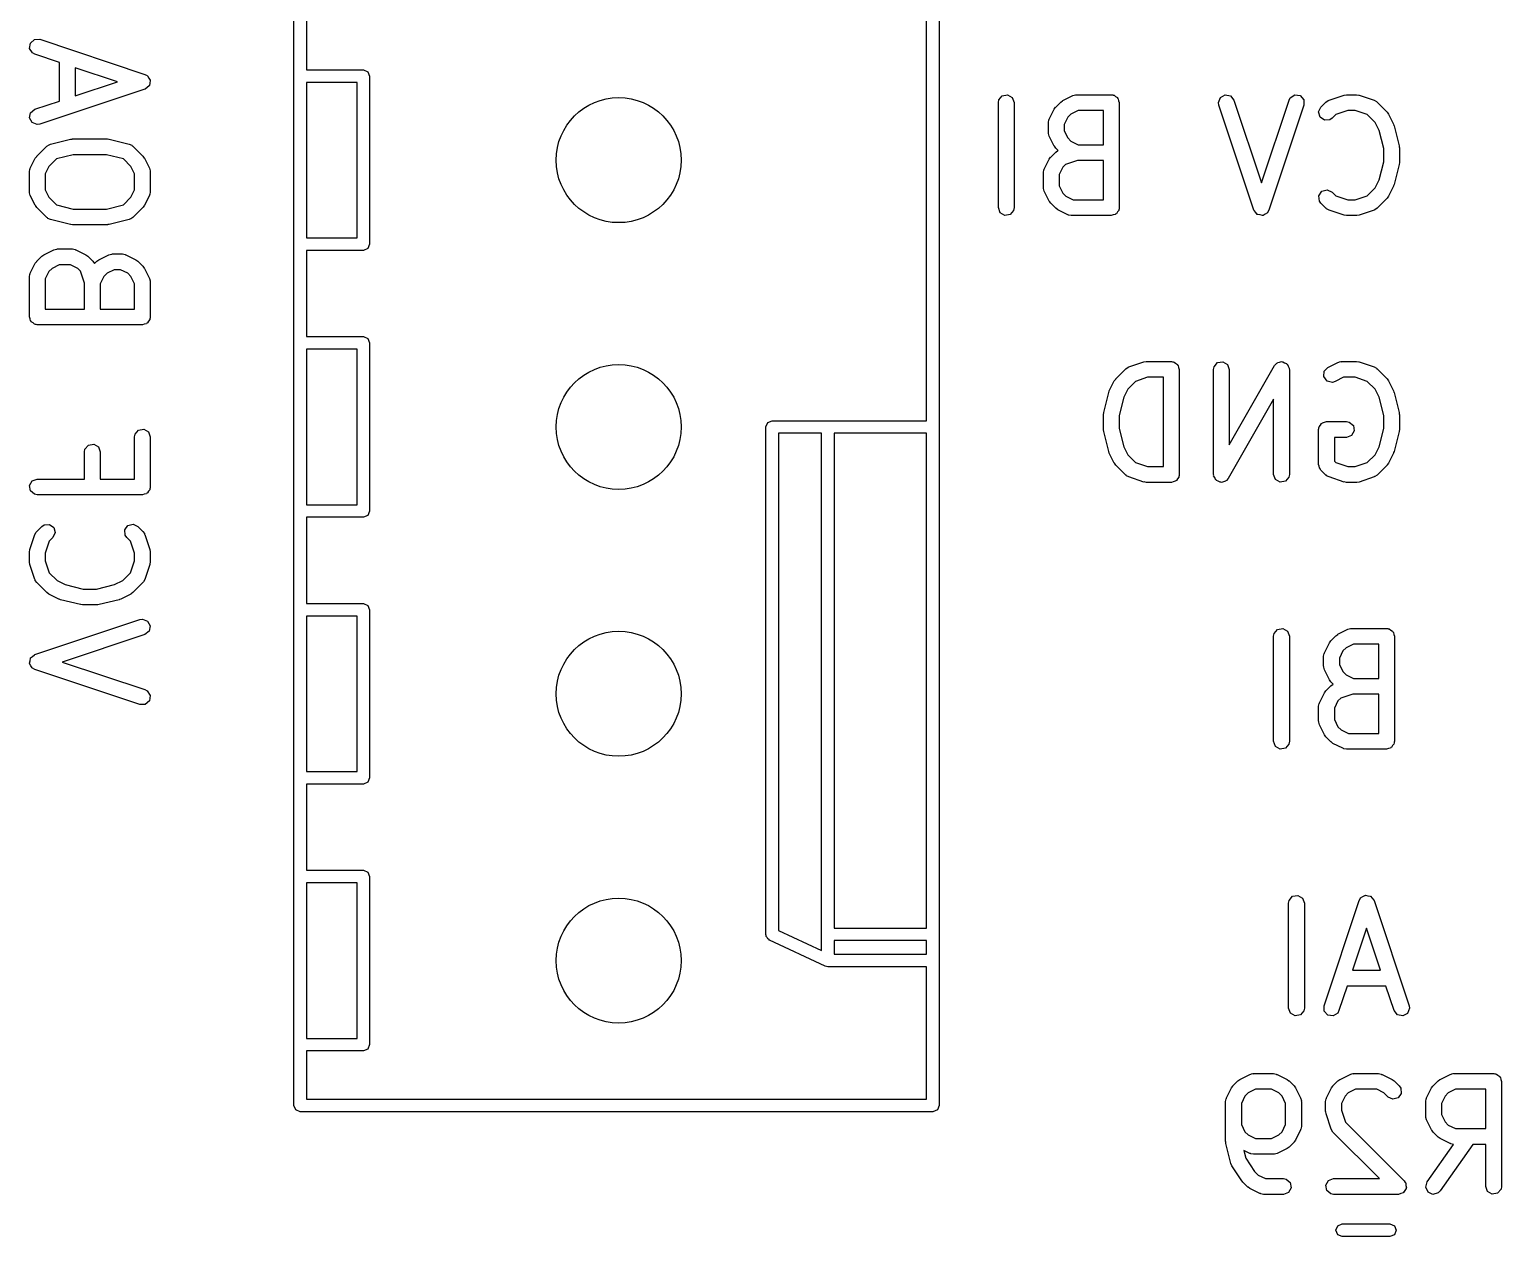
# Model space of a CAD drawing. Extents: x 83 to 134, y -229 to -46.
# Drawn here: x 83.29 to 97.3, y -141.06 to -129.57 of the extents above; entities that cross this region are included whole.
import ezdxf

# ---------------------------------------------------------------- set-up
doc = ezdxf.new("R2010")
doc.units = 0
doc.layers.add('BLACK', color=7, linetype='CONTINUOUS')

msp = doc.modelspace()

# ---------------------------------------------------------------- linework, layer by layer
at = {"layer": 'BLACK', "linetype": 'CONTINUOUS'}
for p, q in [((85.81, -139.81), (85.81, -119.27)), ((91.95, -119.27), (91.95, -139.81)), ((91.83, -133.29), (91.83, -125.79)), ((85.93, -129.13), (85.93, -129.95)), ((83.2941, -129.746), (83.3017, -129.695)), ((83.3017, -129.695), (83.3401, -129.661)), ((83.3401, -129.661), (83.3913, -129.659)), ((83.3913, -129.659), (84.3913, -129.993)), ((83.321, -129.789), (83.2941, -129.746)), ((83.3439, -129.802), (83.321, -129.789)), ((83.5783, -129.88), (83.3439, -129.802)), ((83.5783, -130.248), (83.5783, -129.88)), ((84.1304, -130.064), (83.7283, -129.93)), ((83.7283, -129.93), (83.7283, -130.198)), ((84.3913, -129.993), (84.4142, -130.005)), ((85.93, -129.95), (86.47, -129.95)), ((86.47, -129.95), (86.5124, -129.968)), ((86.5124, -129.968), (86.53, -130.01)), ((84.3913, -130.135), (83.3913, -130.468)), ((83.7283, -130.198), (84.1304, -130.064)), ((84.393, -130.134), (84.3913, -130.135)), ((84.3952, -130.134), (84.393, -130.134)), ((84.4129, -130.118), (84.3952, -130.134)), ((84.4315, -130.103), (84.4129, -130.118)), ((84.4142, -130.005), (84.4154, -130.007)), ((84.4154, -130.007), (84.4174, -130.008)), ((84.4174, -130.008), (84.4287, -130.029)), ((84.4287, -130.029), (84.4411, -130.049)), ((84.432, -130.101), (84.4315, -130.103)), ((84.4336, -130.1), (84.432, -130.101)), ((84.4371, -130.076), (84.4336, -130.1)), ((84.4418, -130.053), (84.4371, -130.076)), ((84.4411, -130.049), (84.4408, -130.051)), ((84.4408, -130.051), (84.4418, -130.053)), ((85.93, -130.07), (85.93, -131.55)), ((86.41, -130.07), (85.93, -130.07)), ((86.41, -131.55), (86.41, -130.07)), ((86.53, -130.01), (86.53, -131.61)), ((83.3439, -130.326), (83.5783, -130.248)), ((92.5129, -130.262), (92.5174, -130.237)), ((92.5129, -131.262), (92.5129, -130.262)), ((92.5174, -130.237), (92.5504, -130.197)), ((92.5504, -130.197), (92.6009, -130.189)), ((92.6009, -130.189), (92.6453, -130.214)), ((92.6453, -130.214), (92.6629, -130.262)), ((92.6629, -130.262), (92.6629, -131.262)), ((93.0586, -130.305), (93.1063, -130.257)), ((93.1063, -130.257), (93.1246, -130.244)), ((93.1246, -130.244), (93.1257, -130.243)), ((93.1257, -130.243), (93.221, -130.195)), ((93.221, -130.195), (93.2459, -130.188)), ((93.2459, -130.188), (93.2503, -130.189)), ((93.2503, -130.189), (93.2545, -130.187)), ((93.2545, -130.187), (93.5879, -130.187)), ((93.5879, -130.187), (93.5976, -130.189)), ((93.5976, -130.189), (93.6009, -130.189)), ((93.6009, -130.189), (93.6038, -130.19)), ((93.6038, -130.19), (93.6135, -130.192)), ((93.6135, -130.192), (93.6284, -130.204)), ((93.6284, -130.204), (93.6453, -130.214)), ((93.6453, -130.214), (93.6476, -130.221)), ((93.6476, -130.221), (93.6528, -130.225)), ((93.6528, -130.225), (93.6562, -130.244)), ((93.6562, -130.244), (93.6629, -130.262)), ((93.6629, -130.262), (93.6629, -131.262)), ((94.6081, -130.26), (94.627, -130.213)), ((94.6119, -130.286), (94.6081, -130.26)), ((94.627, -130.213), (94.6721, -130.188)), ((94.6721, -130.188), (94.7224, -130.198)), ((94.7224, -130.198), (94.7542, -130.239)), ((94.7542, -130.239), (95.0164, -131.025)), ((95.0164, -131.025), (95.2786, -130.239)), ((95.2786, -130.239), (95.291, -130.216)), ((95.291, -130.216), (95.3347, -130.189)), ((95.3347, -130.189), (95.3855, -130.196)), ((95.3855, -130.196), (95.4195, -130.235)), ((95.4195, -130.235), (95.4209, -130.286)), ((95.5824, -130.305), (95.6301, -130.257)), ((95.6301, -130.257), (95.6514, -130.242)), ((95.6514, -130.242), (95.6559, -130.242)), ((95.6559, -130.242), (95.6594, -130.239)), ((95.6594, -130.239), (95.8022, -130.191)), ((95.8022, -130.191), (95.8244, -130.188)), ((95.8244, -130.188), (95.826, -130.187)), ((95.826, -130.187), (95.9212, -130.187)), ((95.9212, -130.187), (95.9433, -130.191)), ((95.9433, -130.191), (95.9449, -130.191)), ((95.9449, -130.191), (96.0878, -130.239)), ((96.0878, -130.239), (96.1107, -130.251)), ((96.1107, -130.251), (96.113, -130.255)), ((96.113, -130.255), (96.1171, -130.257)), ((96.1171, -130.257), (96.2123, -130.352)), ((83.2934, -130.408), (83.3037, -130.358)), ((83.3179, -130.453), (83.2934, -130.408)), ((83.3037, -130.358), (83.3439, -130.326)), ((92.9965, -130.424), (92.997, -130.419)), ((92.997, -130.419), (93.0446, -130.324)), ((93.0446, -130.324), (93.0579, -130.306)), ((93.0579, -130.306), (93.0586, -130.305)), ((93.1733, -130.402), (93.139, -130.471)), ((93.2037, -130.372), (93.1733, -130.402)), ((93.2722, -130.337), (93.2037, -130.372)), ((93.5129, -130.337), (93.2722, -130.337)), ((93.5129, -130.664), (93.5129, -130.337)), ((94.9453, -131.286), (94.6119, -130.286)), ((95.4209, -130.286), (95.0876, -131.286)), ((95.5608, -130.351), (95.5824, -130.305)), ((95.574, -130.401), (95.5608, -130.351)), ((95.6161, -130.43), (95.574, -130.401)), ((95.6885, -130.411), (95.6672, -130.426)), ((95.7236, -130.376), (95.6885, -130.411)), ((95.8381, -130.337), (95.7236, -130.376)), ((95.909, -130.337), (95.8381, -130.337)), ((96.0235, -130.376), (95.909, -130.337)), ((96.0976, -130.45), (96.0235, -130.376)), ((96.2123, -130.352), (96.2252, -130.371)), ((96.2252, -130.371), (96.2264, -130.372)), ((96.2264, -130.372), (96.274, -130.467)), ((83.3656, -130.472), (83.3179, -130.453)), ((83.3913, -130.468), (83.3656, -130.472)), ((92.989, -130.453), (92.9936, -130.427)), ((92.989, -130.548), (92.989, -130.453)), ((92.9906, -130.552), (92.989, -130.548)), ((92.9895, -130.557), (92.9906, -130.552)), ((92.997, -130.582), (92.9895, -130.557)), ((92.9936, -130.427), (92.9965, -130.424)), ((93.139, -130.471), (93.139, -130.53)), ((93.139, -130.53), (93.1733, -130.599)), ((95.6672, -130.426), (95.6161, -130.43)), ((96.1361, -130.527), (96.0976, -130.45)), ((96.1795, -130.7), (96.1361, -130.527)), ((96.274, -130.467), (96.2777, -130.479)), ((96.2777, -130.479), (96.2797, -130.482)), ((96.2797, -130.482), (96.3273, -130.673)), ((83.3622, -130.773), (83.4574, -130.677)), ((83.4574, -130.677), (83.4788, -130.663)), ((83.4788, -130.663), (83.4862, -130.662)), ((83.4862, -130.662), (83.4923, -130.658)), ((83.4923, -130.658), (83.6828, -130.61)), ((83.6828, -130.61), (83.6977, -130.609)), ((83.6977, -130.609), (83.701, -130.608)), ((83.701, -130.608), (84.0343, -130.608)), ((84.0343, -130.608), (84.049, -130.61)), ((84.049, -130.61), (84.0525, -130.61)), ((84.0525, -130.61), (84.243, -130.658)), ((84.243, -130.658), (84.2667, -130.668)), ((84.2667, -130.668), (84.2711, -130.674)), ((84.2711, -130.674), (84.2778, -130.677)), ((84.2778, -130.677), (84.373, -130.773)), ((93.0446, -130.677), (92.997, -130.582)), ((93.0458, -130.678), (93.0446, -130.677)), ((93.0586, -130.696), (93.0458, -130.678)), ((93.0804, -130.718), (93.0586, -130.696)), ((93.1733, -130.599), (93.2037, -130.629)), ((93.2037, -130.629), (93.2722, -130.664)), ((93.2722, -130.664), (93.5129, -130.664)), ((96.1795, -130.825), (96.1795, -130.7)), ((96.3273, -130.673), (96.3283, -130.688)), ((96.3283, -130.688), (96.3295, -130.691)), ((96.3295, -130.691), (96.3295, -130.834)), ((83.3005, -130.887), (83.3482, -130.792)), ((83.3482, -130.792), (83.3615, -130.774)), ((83.3615, -130.774), (83.3622, -130.773)), ((83.5488, -130.798), (83.4769, -130.87)), ((83.7102, -130.758), (83.5488, -130.798)), ((84.0251, -130.758), (83.7102, -130.758)), ((84.1864, -130.798), (84.0251, -130.758)), ((84.2584, -130.87), (84.1864, -130.798)), ((84.373, -130.773), (84.3859, -130.791)), ((84.3859, -130.791), (84.3871, -130.792)), ((84.3871, -130.792), (84.4347, -130.887)), ((92.9493, -130.896), (92.997, -130.8)), ((92.997, -130.8), (93.0103, -130.782)), ((93.0103, -130.782), (93.011, -130.781)), ((93.011, -130.781), (93.0586, -130.733)), ((93.0586, -130.733), (93.08, -130.718)), ((93.08, -130.718), (93.0804, -130.718)), ((93.2667, -130.814), (93.1522, -130.852)), ((93.5129, -130.814), (93.2667, -130.814)), ((93.5129, -131.187), (93.5129, -130.814)), ((96.1361, -130.998), (96.1795, -130.825)), ((96.3295, -130.834), (96.3269, -130.849)), ((83.2926, -130.921), (83.2971, -130.895)), ((83.2926, -131.111), (83.2926, -130.921)), ((83.2971, -130.895), (83.3, -130.892)), ((83.3, -130.892), (83.3005, -130.887)), ((83.4769, -130.87), (83.4426, -130.939)), ((83.4426, -130.939), (83.4426, -131.094)), ((84.2926, -130.939), (84.2584, -130.87)), ((84.2926, -131.094), (84.2926, -130.939)), ((84.4347, -130.887), (84.4421, -130.912)), ((84.4421, -130.912), (84.4411, -130.917)), ((84.4411, -130.917), (84.4426, -130.921)), ((84.4426, -130.921), (84.4426, -131.111)), ((92.9414, -130.929), (92.946, -130.903)), ((92.9414, -131.072), (92.9414, -130.929)), ((92.946, -130.903), (92.9488, -130.9)), ((92.9488, -130.9), (92.9493, -130.896)), ((93.1257, -130.878), (93.0914, -130.947)), ((93.0914, -130.947), (93.0914, -131.054)), ((93.1522, -130.852), (93.1257, -130.878)), ((96.3273, -130.852), (96.2797, -131.042)), ((96.3269, -130.849), (96.3273, -130.852)), ((83.2942, -131.116), (83.2926, -131.111)), ((83.2931, -131.12), (83.2942, -131.116)), ((83.3005, -131.145), (83.2931, -131.12)), ((83.4426, -131.094), (83.4769, -131.162)), ((84.2584, -131.162), (84.2926, -131.094)), ((84.4426, -131.111), (84.4381, -131.137)), ((92.943, -131.076), (92.9414, -131.072)), ((92.9419, -131.08), (92.943, -131.076)), ((92.9493, -131.105), (92.9419, -131.08)), ((92.997, -131.201), (92.9493, -131.105)), ((93.0914, -131.054), (93.1257, -131.123)), ((95.563, -131.148), (95.5925, -131.106)), ((95.5925, -131.106), (95.642, -131.092)), ((95.642, -131.092), (95.6885, -131.114)), ((95.6885, -131.114), (95.7236, -131.149)), ((96.0235, -131.149), (96.0976, -131.075)), ((96.0976, -131.075), (96.1361, -130.998)), ((96.274, -131.058), (96.2264, -131.153)), ((96.2744, -131.054), (96.274, -131.058)), ((96.2797, -131.042), (96.2744, -131.054)), ((83.3482, -131.24), (83.3005, -131.145)), ((83.3493, -131.241), (83.3482, -131.24)), ((83.3622, -131.26), (83.3493, -131.241)), ((83.4574, -131.355), (83.3622, -131.26)), ((83.4769, -131.162), (83.5488, -131.234)), ((83.5488, -131.234), (83.7102, -131.275)), ((84.0251, -131.275), (84.1864, -131.234)), ((84.1864, -131.234), (84.2584, -131.162)), ((84.373, -131.26), (84.2778, -131.355)), ((84.3737, -131.258), (84.373, -131.26)), ((84.3871, -131.24), (84.3737, -131.258)), ((84.4347, -131.145), (84.3871, -131.24)), ((84.4352, -131.141), (84.4347, -131.145)), ((84.4381, -131.137), (84.4352, -131.141)), ((92.9982, -131.202), (92.997, -131.201)), ((93.011, -131.22), (92.9982, -131.202)), ((93.0586, -131.268), (93.011, -131.22)), ((93.1257, -131.123), (93.1561, -131.153)), ((93.1561, -131.153), (93.2246, -131.187)), ((93.2246, -131.187), (93.5129, -131.187)), ((95.5675, -131.199), (95.563, -131.148)), ((95.5824, -131.22), (95.5675, -131.199)), ((95.6301, -131.268), (95.5824, -131.22)), ((95.7236, -131.149), (95.8381, -131.187)), ((95.8381, -131.187), (95.909, -131.187)), ((95.909, -131.187), (96.0235, -131.149)), ((96.2123, -131.173), (96.1171, -131.268)), ((96.213, -131.171), (96.2123, -131.173)), ((96.2264, -131.153), (96.213, -131.171)), ((83.4642, -131.358), (83.4574, -131.355)), ((83.4685, -131.364), (83.4642, -131.358)), ((83.4923, -131.375), (83.4685, -131.364)), ((83.6828, -131.422), (83.4923, -131.375)), ((83.7102, -131.275), (84.0251, -131.275)), ((84.243, -131.375), (84.0525, -131.422)), ((84.2491, -131.371), (84.243, -131.375)), ((84.2565, -131.37), (84.2491, -131.371)), ((84.2778, -131.355), (84.2565, -131.37)), ((92.5304, -131.311), (92.5129, -131.262)), ((92.5748, -131.336), (92.5304, -131.311)), ((92.6254, -131.327), (92.5748, -131.336)), ((92.6583, -131.288), (92.6254, -131.327)), ((92.6629, -131.262), (92.6583, -131.288)), ((93.0601, -131.268), (93.0586, -131.268)), ((93.0781, -131.282), (93.0601, -131.268)), ((93.1734, -131.329), (93.0781, -131.282)), ((93.1778, -131.33), (93.1734, -131.329)), ((93.1813, -131.333), (93.1778, -131.33)), ((93.2069, -131.337), (93.1813, -131.333)), ((93.5879, -131.337), (93.2069, -131.337)), ((93.6062, -131.331), (93.5879, -131.337)), ((93.6254, -131.327), (93.6062, -131.331)), ((93.6297, -131.322), (93.6254, -131.327)), ((93.6361, -131.32), (93.6297, -131.322)), ((93.6458, -131.303), (93.6361, -131.32)), ((93.6583, -131.288), (93.6458, -131.303)), ((93.6601, -131.278), (93.6583, -131.288)), ((93.6617, -131.275), (93.6601, -131.278)), ((93.6629, -131.262), (93.6611, -131.272)), ((93.6611, -131.272), (93.6617, -131.275)), ((94.9466, -131.288), (94.9453, -131.286)), ((94.9467, -131.29), (94.9466, -131.288)), ((94.9624, -131.308), (94.9467, -131.29)), ((94.9772, -131.326), (94.9624, -131.308)), ((94.9793, -131.327), (94.9772, -131.326)), ((94.9807, -131.328), (94.9793, -131.327)), ((95.0042, -131.332), (94.9807, -131.328)), ((95.0274, -131.337), (95.0042, -131.332)), ((95.0293, -131.336), (95.0274, -131.337)), ((95.0315, -131.336), (95.0293, -131.336)), ((95.0517, -131.323), (95.0315, -131.336)), ((95.0725, -131.312), (95.0517, -131.323)), ((95.0733, -131.31), (95.0725, -131.312)), ((95.0752, -131.309), (95.0733, -131.31)), ((95.0876, -131.286), (95.0752, -131.309)), ((95.6341, -131.27), (95.6301, -131.268)), ((95.6365, -131.274), (95.6341, -131.27)), ((95.6594, -131.286), (95.6365, -131.274)), ((95.8022, -131.334), (95.6594, -131.286)), ((95.8039, -131.333), (95.8022, -131.334)), ((95.826, -131.337), (95.8039, -131.333)), ((95.9212, -131.337), (95.826, -131.337)), ((95.9227, -131.337), (95.9212, -131.337)), ((95.9449, -131.334), (95.9227, -131.337)), ((96.0878, -131.286), (95.9449, -131.334)), ((96.0913, -131.283), (96.0878, -131.286)), ((96.0957, -131.283), (96.0913, -131.283)), ((96.1171, -131.268), (96.0957, -131.283)), ((83.6862, -131.422), (83.6828, -131.422)), ((83.701, -131.425), (83.6862, -131.422)), ((84.0343, -131.425), (83.701, -131.425)), ((84.0375, -131.423), (84.0343, -131.425)), ((84.0525, -131.422), (84.0375, -131.423)), ((83.4293, -131.711), (83.5246, -131.663)), ((83.5246, -131.663), (83.5495, -131.656)), ((83.5495, -131.656), (83.5539, -131.657)), ((83.5539, -131.657), (83.5581, -131.655)), ((83.5581, -131.655), (83.701, -131.655)), ((83.701, -131.655), (83.7266, -131.66)), ((83.7266, -131.66), (83.73, -131.663)), ((83.73, -131.663), (83.7345, -131.663)), ((83.7345, -131.663), (83.8297, -131.711)), ((85.93, -131.55), (86.41, -131.55)), ((86.47, -131.67), (85.93, -131.67)), ((85.93, -131.67), (85.93, -132.49)), ((86.5124, -131.652), (86.47, -131.67)), ((86.53, -131.61), (86.5124, -131.652)), ((83.3005, -131.887), (83.3482, -131.792)), ((83.3482, -131.792), (83.3615, -131.774)), ((83.3615, -131.774), (83.3622, -131.773)), ((83.3622, -131.773), (83.4098, -131.725)), ((83.4098, -131.725), (83.4282, -131.712)), ((83.4282, -131.712), (83.4293, -131.711)), ((83.5758, -131.805), (83.5073, -131.84)), ((83.6832, -131.805), (83.5758, -131.805)), ((83.7518, -131.84), (83.6832, -131.805)), ((83.8297, -131.711), (83.8477, -131.724)), ((83.8477, -131.724), (83.8492, -131.725)), ((83.8492, -131.725), (83.8968, -131.773)), ((83.8968, -131.773), (83.9118, -131.794)), ((83.9118, -131.794), (83.9336, -131.773)), ((83.9118, -131.794), (83.9118, -131.794)), ((83.9336, -131.773), (83.952, -131.76)), ((83.952, -131.76), (83.9531, -131.759)), ((83.9531, -131.759), (84.0484, -131.711)), ((84.0484, -131.711), (84.0733, -131.704)), ((84.0733, -131.704), (84.0777, -131.705)), ((84.0777, -131.705), (84.0819, -131.703)), ((84.0819, -131.703), (84.1771, -131.703)), ((84.1771, -131.703), (84.2028, -131.708)), ((84.2028, -131.708), (84.2062, -131.71)), ((84.2062, -131.71), (84.2107, -131.711)), ((84.2107, -131.711), (84.3059, -131.759)), ((84.3059, -131.759), (84.3239, -131.772)), ((84.3239, -131.772), (84.3254, -131.773)), ((84.3254, -131.773), (84.373, -131.82)), ((84.373, -131.82), (84.3859, -131.839)), ((83.2926, -131.921), (83.2971, -131.895)), ((83.2926, -132.302), (83.2926, -131.921)), ((83.2971, -131.895), (83.3, -131.892)), ((83.3, -131.892), (83.3005, -131.887)), ((83.4769, -131.87), (83.4426, -131.939)), ((83.4426, -131.939), (83.4426, -132.227)), ((83.5073, -131.84), (83.4769, -131.87)), ((83.7783, -131.866), (83.7518, -131.84)), ((83.8164, -131.981), (83.7783, -131.866)), ((84.0007, -131.918), (83.9664, -131.986)), ((84.0311, -131.887), (84.0007, -131.918)), ((84.0996, -131.853), (84.0311, -131.887)), ((84.1594, -131.853), (84.0996, -131.853)), ((84.228, -131.887), (84.1594, -131.853)), ((84.2584, -131.918), (84.228, -131.887)), ((84.2926, -131.986), (84.2584, -131.918)), ((84.3859, -131.839), (84.3871, -131.84)), ((84.3871, -131.84), (84.4347, -131.935)), ((84.4347, -131.935), (84.4421, -131.96)), ((84.4421, -131.96), (84.4411, -131.964)), ((83.8164, -132.227), (83.8164, -131.981)), ((83.9664, -131.986), (83.9664, -132.227)), ((84.2926, -132.227), (84.2926, -131.986)), ((84.4411, -131.964), (84.4426, -131.969)), ((84.4426, -131.969), (84.4426, -132.302)), ((83.4426, -132.227), (83.8164, -132.227)), ((83.9664, -132.227), (84.2926, -132.227)), ((83.2993, -132.32), (83.2926, -132.302)), ((83.3027, -132.339), (83.2993, -132.32)), ((83.3079, -132.344), (83.3027, -132.339)), ((83.3102, -132.35), (83.3079, -132.344)), ((83.327, -132.36), (83.3102, -132.35)), ((83.342, -132.372), (83.327, -132.36)), ((83.3517, -132.374), (83.342, -132.372)), ((83.3546, -132.376), (83.3517, -132.374)), ((83.3579, -132.375), (83.3546, -132.376)), ((83.3676, -132.377), (83.3579, -132.375)), ((84.3676, -132.377), (83.3676, -132.377)), ((84.3859, -132.37), (84.3676, -132.377)), ((84.4051, -132.367), (84.3859, -132.37)), ((84.4095, -132.362), (84.4051, -132.367)), ((84.4158, -132.359), (84.4095, -132.362)), ((84.4256, -132.342), (84.4158, -132.359)), ((84.4381, -132.328), (84.4256, -132.342)), ((84.4398, -132.318), (84.4381, -132.328)), ((84.4415, -132.315), (84.4398, -132.318)), ((84.4426, -132.302), (84.4409, -132.312)), ((84.4409, -132.312), (84.4415, -132.315)), ((85.93, -132.49), (86.47, -132.49)), ((86.47, -132.49), (86.5124, -132.508)), ((86.5124, -132.508), (86.53, -132.55)), ((85.93, -132.61), (85.93, -134.09)), ((86.41, -132.61), (85.93, -132.61)), ((86.41, -134.09), (86.41, -132.61)), ((86.53, -132.55), (86.53, -134.15)), ((93.6301, -132.892), (93.7253, -132.797)), ((93.7253, -132.797), (93.7466, -132.782)), ((93.7466, -132.782), (93.7511, -132.782)), ((93.7511, -132.782), (93.7546, -132.779)), ((93.7546, -132.779), (93.8975, -132.731)), ((93.8975, -132.731), (93.9197, -132.728)), ((93.9197, -132.728), (93.9212, -132.727)), ((93.9212, -132.727), (94.1593, -132.727)), ((94.1593, -132.727), (94.169, -132.729)), ((94.169, -132.729), (94.1723, -132.729)), ((94.1723, -132.729), (94.1752, -132.73)), ((94.1752, -132.73), (94.1849, -132.732)), ((94.1849, -132.732), (94.1999, -132.744)), ((94.1999, -132.744), (94.2167, -132.754)), ((94.2167, -132.754), (94.2191, -132.761)), ((94.2191, -132.761), (94.2242, -132.765)), ((94.2242, -132.765), (94.2276, -132.784)), ((94.2276, -132.784), (94.2343, -132.802)), ((94.2343, -132.802), (94.2343, -133.802)), ((94.5605, -132.802), (94.565, -132.777)), ((94.5605, -133.802), (94.5605, -132.802)), ((94.565, -132.777), (94.598, -132.737)), ((94.598, -132.737), (94.6485, -132.729)), ((94.6485, -132.729), (94.6929, -132.754)), ((94.6929, -132.754), (94.7105, -132.802)), ((94.7105, -133.52), (95.1418, -132.765)), ((94.7105, -132.802), (94.7105, -133.52)), ((95.1418, -132.765), (95.1584, -132.745)), ((95.1584, -132.745), (95.1649, -132.743)), ((95.1649, -132.743), (95.1694, -132.737)), ((95.1694, -132.737), (95.1884, -132.734)), ((95.1884, -132.734), (95.2066, -132.727)), ((95.2066, -132.727), (95.2131, -132.73)), ((95.2131, -132.73), (95.2199, -132.729)), ((95.2199, -132.729), (95.2367, -132.738)), ((95.2367, -132.738), (95.2549, -132.745)), ((95.2549, -132.745), (95.2584, -132.751)), ((95.2584, -132.751), (95.2644, -132.754)), ((95.2644, -132.754), (95.271, -132.772)), ((95.271, -132.772), (95.2807, -132.789)), ((95.2807, -132.789), (95.2795, -132.796)), ((95.2795, -132.796), (95.2819, -132.802)), ((95.2819, -132.802), (95.2819, -133.802)), ((95.6143, -132.82), (95.6496, -132.783)), ((95.6496, -132.783), (95.7448, -132.735)), ((95.7448, -132.735), (95.7698, -132.728)), ((95.7698, -132.728), (95.7741, -132.729)), ((95.7741, -132.729), (95.7783, -132.727)), ((95.7783, -132.727), (95.9212, -132.727)), ((95.9212, -132.727), (95.9433, -132.731)), ((95.9433, -132.731), (95.9449, -132.731)), ((95.9449, -132.731), (96.0878, -132.779)), ((96.0878, -132.779), (96.1107, -132.791)), ((96.1107, -132.791), (96.113, -132.795)), ((96.113, -132.795), (96.1171, -132.797)), ((96.1171, -132.797), (96.2123, -132.892)), ((93.5684, -133.007), (93.616, -132.912)), ((93.616, -132.912), (93.6294, -132.894)), ((93.6294, -132.894), (93.6301, -132.892)), ((93.8188, -132.916), (93.7447, -132.99)), ((93.9334, -132.877), (93.8188, -132.916)), ((94.0843, -132.877), (93.9334, -132.877)), ((94.0843, -133.727), (94.0843, -132.877)), ((95.6112, -132.871), (95.6143, -132.82)), ((95.6418, -132.913), (95.6112, -132.871)), ((95.6917, -132.925), (95.6418, -132.913)), ((95.7166, -132.917), (95.6917, -132.925)), ((95.796, -132.877), (95.7166, -132.917)), ((95.909, -132.877), (95.796, -132.877)), ((96.0235, -132.916), (95.909, -132.877)), ((96.0976, -132.99), (96.0235, -132.916)), ((96.2123, -132.892), (96.2252, -132.911)), ((96.2252, -132.911), (96.2264, -132.912)), ((96.2264, -132.912), (96.274, -133.007)), ((93.5151, -133.213), (93.5627, -133.022)), ((93.5627, -133.022), (93.568, -133.01)), ((93.568, -133.01), (93.5684, -133.007)), ((93.7062, -133.067), (93.6629, -133.24)), ((93.7447, -132.99), (93.7062, -133.067)), ((96.1361, -133.067), (96.0976, -132.99)), ((96.1795, -133.24), (96.1361, -133.067)), ((96.274, -133.007), (96.2777, -133.019)), ((96.2777, -133.019), (96.2797, -133.022)), ((96.2797, -133.022), (96.3273, -133.213)), ((93.5129, -133.231), (93.5155, -133.216)), ((93.5155, -133.216), (93.5151, -133.213)), ((95.1319, -133.085), (94.7006, -133.84)), ((95.1319, -133.802), (95.1319, -133.085)), ((96.3273, -133.213), (96.3283, -133.228)), ((90.3, -133.35), (90.3176, -133.308)), ((90.3, -138.18), (90.3, -133.35)), ((90.3176, -133.308), (90.36, -133.29)), ((90.36, -133.29), (91.83, -133.29)), ((93.5129, -133.374), (93.5129, -133.231)), ((93.6629, -133.24), (93.6629, -133.365)), ((95.5616, -133.361), (95.5633, -133.358)), ((95.5622, -133.364), (95.5616, -133.361)), ((95.5633, -133.358), (95.565, -133.348)), ((95.565, -133.348), (95.5775, -133.333)), ((95.5775, -133.333), (95.5873, -133.316)), ((95.5873, -133.316), (95.5936, -133.314)), ((95.5936, -133.314), (95.598, -133.309)), ((95.598, -133.309), (95.6172, -133.305)), ((95.6172, -133.305), (95.6355, -133.299)), ((95.6355, -133.299), (95.826, -133.299)), ((95.826, -133.299), (95.8516, -133.303)), ((95.8516, -133.303), (95.8909, -133.336)), ((95.8909, -133.336), (95.8998, -133.387)), ((96.1795, -133.365), (96.1795, -133.24)), ((96.3283, -133.228), (96.3295, -133.231)), ((96.3295, -133.231), (96.3295, -133.374)), ((84.2926, -133.445), (84.2971, -133.419)), ((84.2926, -133.846), (84.2926, -133.445)), ((84.2971, -133.419), (84.3301, -133.38)), ((84.3301, -133.38), (84.3806, -133.371)), ((84.3806, -133.371), (84.4251, -133.397)), ((84.4251, -133.397), (84.4426, -133.445)), ((84.4426, -133.445), (84.4426, -133.921)), ((90.42, -133.41), (90.42, -138.142)), ((90.83, -133.41), (90.42, -133.41)), ((90.83, -138.335), (90.83, -133.41)), ((90.95, -133.41), (90.95, -138.12)), ((91.83, -133.41), (90.95, -133.41)), ((91.83, -138.12), (91.83, -133.41)), ((93.514, -133.377), (93.5129, -133.374)), ((93.5151, -133.392), (93.514, -133.377)), ((93.5627, -133.582), (93.5151, -133.392)), ((93.6629, -133.365), (93.7062, -133.538)), ((95.5605, -133.374), (95.5622, -133.364)), ((95.5605, -133.707), (95.5605, -133.374)), ((95.826, -133.449), (95.7105, -133.449)), ((95.7105, -133.449), (95.7105, -133.676)), ((95.8742, -133.431), (95.826, -133.449)), ((95.8998, -133.387), (95.8742, -133.431)), ((96.1361, -133.538), (96.1795, -133.365)), ((96.3273, -133.392), (96.2797, -133.582)), ((96.3295, -133.374), (96.3269, -133.389)), ((96.3269, -133.389), (96.3273, -133.392)), ((83.8164, -133.588), (83.821, -133.562)), ((83.8164, -133.846), (83.8164, -133.588)), ((83.821, -133.562), (83.8539, -133.523)), ((83.8539, -133.523), (83.9045, -133.514)), ((83.9045, -133.514), (83.9489, -133.539)), ((83.9489, -133.539), (83.9664, -133.588)), ((83.9664, -133.588), (83.9664, -133.846)), ((93.5647, -133.585), (93.5627, -133.582)), ((93.5684, -133.598), (93.5647, -133.585)), ((93.616, -133.693), (93.5684, -133.598)), ((93.7062, -133.538), (93.7447, -133.615)), ((93.7447, -133.615), (93.8188, -133.689)), ((96.0235, -133.689), (96.0976, -133.615)), ((96.0976, -133.615), (96.1361, -133.538)), ((96.274, -133.598), (96.2264, -133.693)), ((96.2744, -133.594), (96.274, -133.598)), ((96.2797, -133.582), (96.2744, -133.594)), ((93.6172, -133.694), (93.616, -133.693)), ((93.6301, -133.713), (93.6172, -133.694)), ((93.7253, -133.808), (93.6301, -133.713)), ((93.8188, -133.689), (93.9334, -133.727)), ((93.9334, -133.727), (94.0843, -133.727)), ((95.5661, -133.723), (95.5605, -133.707)), ((95.5675, -133.739), (95.5661, -133.723)), ((95.5769, -133.752), (95.5675, -133.739)), ((95.578, -133.755), (95.5769, -133.752)), ((95.5798, -133.756), (95.578, -133.755)), ((95.5824, -133.76), (95.5798, -133.756)), ((95.6301, -133.808), (95.5824, -133.76)), ((95.7105, -133.676), (95.7236, -133.689)), ((95.7236, -133.689), (95.8381, -133.727)), ((95.8381, -133.727), (95.909, -133.727)), ((95.909, -133.727), (96.0235, -133.689)), ((96.2123, -133.713), (96.1171, -133.808)), ((96.213, -133.711), (96.2123, -133.713)), ((96.2264, -133.693), (96.213, -133.711)), ((83.2938, -133.908), (83.3194, -133.863)), ((83.3027, -133.958), (83.2938, -133.908)), ((83.3194, -133.863), (83.3676, -133.846)), ((83.3676, -133.846), (83.8164, -133.846)), ((83.9664, -133.846), (84.2926, -133.846)), ((84.4426, -133.921), (84.4409, -133.931)), ((93.7294, -133.81), (93.7253, -133.808)), ((93.7317, -133.814), (93.7294, -133.81)), ((93.7546, -133.826), (93.7317, -133.814)), ((93.8975, -133.874), (93.7546, -133.826)), ((93.8991, -133.873), (93.8975, -133.874)), ((93.9212, -133.877), (93.8991, -133.873)), ((94.1593, -133.877), (93.9212, -133.877)), ((94.1776, -133.871), (94.1593, -133.877)), ((94.1968, -133.867), (94.1776, -133.871)), ((94.2011, -133.862), (94.1968, -133.867)), ((94.2075, -133.86), (94.2011, -133.862)), ((94.2172, -133.843), (94.2075, -133.86)), ((94.2298, -133.828), (94.2172, -133.843)), ((94.2315, -133.818), (94.2298, -133.828)), ((94.2331, -133.815), (94.2315, -133.818)), ((94.2343, -133.802), (94.2326, -133.812)), ((94.2326, -133.812), (94.2331, -133.815)), ((94.5628, -133.809), (94.5605, -133.802)), ((94.5617, -133.816), (94.5628, -133.809)), ((94.5714, -133.832), (94.5617, -133.816)), ((94.578, -133.851), (94.5714, -133.832)), ((94.584, -133.854), (94.578, -133.851)), ((94.5875, -133.86), (94.584, -133.854)), ((94.6057, -133.867), (94.5875, -133.86)), ((94.6225, -133.876), (94.6057, -133.867)), ((94.6293, -133.875), (94.6225, -133.876)), ((94.6358, -133.877), (94.6293, -133.875)), ((94.6539, -133.871), (94.6358, -133.877)), ((94.673, -133.867), (94.6539, -133.871)), ((94.6774, -133.862), (94.673, -133.867)), ((94.6839, -133.86), (94.6774, -133.862)), ((94.7006, -133.84), (94.6839, -133.86)), ((95.1495, -133.851), (95.1319, -133.802)), ((95.1939, -133.876), (95.1495, -133.851)), ((95.2444, -133.867), (95.1939, -133.876)), ((95.2774, -133.828), (95.2444, -133.867)), ((95.2819, -133.802), (95.2774, -133.828)), ((95.6341, -133.81), (95.6301, -133.808)), ((95.6365, -133.814), (95.6341, -133.81)), ((95.6594, -133.826), (95.6365, -133.814)), ((95.8022, -133.874), (95.6594, -133.826)), ((95.8039, -133.873), (95.8022, -133.874)), ((95.826, -133.877), (95.8039, -133.873)), ((95.9212, -133.877), (95.826, -133.877)), ((95.9227, -133.877), (95.9212, -133.877)), ((95.9449, -133.874), (95.9227, -133.877)), ((96.0878, -133.826), (95.9449, -133.874)), ((96.0913, -133.823), (96.0878, -133.826)), ((96.0957, -133.823), (96.0913, -133.823)), ((96.1171, -133.808), (96.0957, -133.823)), ((83.342, -133.991), (83.3027, -133.958)), ((83.3676, -133.996), (83.342, -133.991)), ((84.3676, -133.996), (83.3676, -133.996)), ((84.3859, -133.989), (84.3676, -133.996)), ((84.4051, -133.986), (84.3859, -133.989)), ((84.4095, -133.981), (84.4051, -133.986)), ((84.4158, -133.978), (84.4095, -133.981)), ((84.4256, -133.962), (84.4158, -133.978)), ((84.4381, -133.947), (84.4256, -133.962)), ((84.4398, -133.937), (84.4381, -133.947)), ((84.4415, -133.934), (84.4398, -133.937)), ((84.4409, -133.931), (84.4415, -133.934)), ((85.93, -134.09), (86.41, -134.09)), ((86.5124, -134.192), (86.47, -134.21)), ((86.53, -134.15), (86.5124, -134.192)), ((83.3622, -134.344), (83.4098, -134.296)), ((83.4098, -134.296), (83.4312, -134.282)), ((83.4312, -134.282), (83.4823, -134.277)), ((83.4823, -134.277), (83.5243, -134.307)), ((83.5243, -134.307), (83.5376, -134.356)), ((84.1999, -134.33), (84.2294, -134.288)), ((84.2044, -134.381), (84.1999, -134.33)), ((84.2294, -134.288), (84.2789, -134.275)), ((84.2789, -134.275), (84.3254, -134.296)), ((84.3254, -134.296), (84.373, -134.344)), ((86.47, -134.21), (85.93, -134.21)), ((85.93, -134.21), (85.93, -135.03)), ((83.2965, -134.516), (83.3441, -134.373)), ((83.3441, -134.373), (83.3565, -134.351)), ((83.3565, -134.351), (83.3603, -134.348)), ((83.3603, -134.348), (83.3622, -134.344)), ((83.4808, -134.438), (83.4426, -134.552)), ((83.5159, -134.403), (83.4808, -134.438)), ((83.5376, -134.356), (83.5159, -134.403)), ((84.2193, -134.403), (84.2044, -134.381)), ((84.2544, -134.438), (84.2193, -134.403)), ((84.2926, -134.552), (84.2544, -134.438)), ((84.373, -134.344), (84.388, -134.365)), ((84.388, -134.365), (84.3884, -134.37)), ((84.3884, -134.37), (84.3912, -134.373)), ((84.3912, -134.373), (84.4388, -134.516)), ((83.2926, -134.54), (83.2965, -134.518)), ((83.2926, -134.635), (83.2926, -134.54)), ((83.2965, -134.518), (83.2965, -134.516)), ((83.4426, -134.552), (83.4426, -134.623)), ((83.4426, -134.623), (83.4808, -134.738)), ((84.2544, -134.738), (84.2926, -134.623)), ((84.2926, -134.623), (84.2926, -134.552)), ((84.4388, -134.516), (84.4421, -134.538)), ((84.4421, -134.538), (84.4426, -134.54)), ((84.4426, -134.54), (84.4426, -134.635)), ((83.2932, -134.637), (83.2926, -134.635)), ((83.2965, -134.659), (83.2932, -134.637)), ((83.3441, -134.802), (83.2965, -134.659)), ((83.4808, -134.738), (83.5549, -134.812)), ((84.1803, -134.812), (84.2544, -134.738)), ((84.4388, -134.659), (84.3912, -134.802)), ((84.4426, -134.635), (84.4387, -134.657)), ((84.4387, -134.657), (84.4388, -134.659)), ((83.3469, -134.805), (83.3441, -134.802)), ((83.3473, -134.81), (83.3469, -134.805)), ((83.3622, -134.831), (83.3473, -134.81)), ((83.4574, -134.926), (83.3622, -134.831)), ((83.5549, -134.812), (83.6319, -134.85)), ((83.6319, -134.85), (83.8054, -134.894)), ((83.8054, -134.894), (83.9298, -134.894)), ((83.9298, -134.894), (84.1033, -134.85)), ((84.1033, -134.85), (84.1803, -134.812)), ((84.373, -134.831), (84.2778, -134.926)), ((84.3749, -134.827), (84.373, -134.831)), ((84.3787, -134.825), (84.3749, -134.827)), ((84.3912, -134.802), (84.3787, -134.825)), ((83.4589, -134.927), (83.4574, -134.926)), ((83.4769, -134.94), (83.4589, -134.927)), ((83.5722, -134.988), (83.4769, -134.94)), ((83.5757, -134.988), (83.5722, -134.988)), ((83.5875, -134.994), (83.5757, -134.988)), ((83.778, -135.041), (83.5875, -134.994)), ((83.7814, -135.041), (83.778, -135.041)), ((83.7962, -135.044), (83.7814, -135.041)), ((83.9423, -135.042), (83.939, -135.044)), ((83.9572, -135.041), (83.9423, -135.042)), ((84.1477, -134.994), (83.9572, -135.041)), ((84.1507, -134.992), (84.1477, -134.994)), ((84.1631, -134.988), (84.1507, -134.992)), ((84.2583, -134.94), (84.1631, -134.988)), ((84.2594, -134.939), (84.2583, -134.94)), ((84.2778, -134.926), (84.2594, -134.939)), ((85.93, -135.03), (86.47, -135.03)), ((86.47, -135.03), (86.5124, -135.048)), ((83.3439, -135.516), (84.3439, -135.183)), ((83.939, -135.044), (83.7962, -135.044)), ((84.3439, -135.183), (84.3697, -135.179)), ((84.3697, -135.179), (84.4174, -135.198)), ((85.93, -135.15), (85.93, -136.63)), ((86.41, -135.15), (85.93, -135.15)), ((86.41, -136.63), (86.41, -135.15)), ((86.5124, -135.048), (86.53, -135.09)), ((86.53, -135.09), (86.53, -136.69)), ((84.4315, -135.294), (84.3913, -135.325)), ((84.4174, -135.198), (84.4418, -135.243)), ((84.4418, -135.243), (84.4315, -135.294)), ((95.1319, -135.342), (95.1364, -135.317)), ((95.1364, -135.317), (95.1694, -135.277)), ((95.1694, -135.277), (95.2199, -135.269)), ((95.2199, -135.269), (95.2644, -135.294)), ((95.2644, -135.294), (95.2819, -135.342)), ((95.7253, -135.337), (95.7437, -135.324)), ((95.7437, -135.324), (95.7448, -135.323)), ((95.7448, -135.323), (95.84, -135.275)), ((95.84, -135.275), (95.865, -135.268)), ((95.865, -135.268), (95.8694, -135.269)), ((95.8694, -135.269), (95.8736, -135.267)), ((95.8736, -135.267), (96.2069, -135.267)), ((96.2069, -135.267), (96.2166, -135.269)), ((96.2166, -135.269), (96.2199, -135.269)), ((96.2199, -135.269), (96.2228, -135.27)), ((96.2228, -135.27), (96.2326, -135.272)), ((96.2326, -135.272), (96.2475, -135.284)), ((96.2475, -135.284), (96.2644, -135.294)), ((96.2644, -135.294), (96.2667, -135.301)), ((96.2667, -135.301), (96.2719, -135.305)), ((96.2719, -135.305), (96.2752, -135.324)), ((96.2752, -135.324), (96.2819, -135.342)), ((84.3913, -135.325), (83.6048, -135.588)), ((95.1319, -136.342), (95.1319, -135.342)), ((95.2819, -135.342), (95.2819, -136.342)), ((95.616, -135.499), (95.6636, -135.404)), ((95.6636, -135.404), (95.677, -135.386)), ((95.677, -135.386), (95.6777, -135.385)), ((95.6777, -135.385), (95.7253, -135.337)), ((95.8228, -135.452), (95.7924, -135.482)), ((95.8913, -135.417), (95.8228, -135.452)), ((96.1319, -135.417), (95.8913, -135.417)), ((96.1319, -135.744), (96.1319, -135.417)), ((96.2819, -135.342), (96.2819, -136.342)), ((83.2934, -135.599), (83.2982, -135.575)), ((83.2945, -135.601), (83.2934, -135.599)), ((83.2941, -135.603), (83.2945, -135.601)), ((83.3066, -135.623), (83.2941, -135.603)), ((83.2982, -135.575), (83.3017, -135.552)), ((83.3017, -135.552), (83.3033, -135.55)), ((83.3033, -135.55), (83.3037, -135.548)), ((83.3037, -135.548), (83.3223, -135.534)), ((83.3223, -135.534), (83.3401, -135.518)), ((83.3401, -135.518), (83.3422, -135.518)), ((83.3422, -135.518), (83.3439, -135.516)), ((83.6048, -135.588), (84.3913, -135.85)), ((95.6081, -135.533), (95.6126, -135.507)), ((95.6081, -135.628), (95.6081, -135.533)), ((95.6126, -135.507), (95.6155, -135.504)), ((95.6155, -135.504), (95.616, -135.499)), ((95.7924, -135.482), (95.7581, -135.551)), ((95.7581, -135.551), (95.7581, -135.61)), ((83.3179, -135.644), (83.3066, -135.623)), ((83.3199, -135.645), (83.3179, -135.644)), ((83.321, -135.646), (83.3199, -135.645)), ((83.3439, -135.659), (83.321, -135.646)), ((84.3439, -135.992), (83.3439, -135.659)), ((95.6096, -135.632), (95.6081, -135.628)), ((95.6086, -135.637), (95.6096, -135.632)), ((95.616, -135.662), (95.6086, -135.637)), ((95.6636, -135.757), (95.616, -135.662)), ((95.7581, -135.61), (95.7924, -135.679)), ((95.7924, -135.679), (95.8228, -135.709)), ((95.8228, -135.709), (95.8913, -135.744)), ((95.8913, -135.744), (96.1319, -135.744)), ((84.3913, -135.85), (84.4142, -135.862)), ((84.4142, -135.862), (84.4411, -135.906)), ((95.5684, -135.976), (95.616, -135.88)), ((95.616, -135.88), (95.6294, -135.862)), ((95.6294, -135.862), (95.6301, -135.861)), ((95.6301, -135.861), (95.6777, -135.813)), ((95.6648, -135.758), (95.6636, -135.757)), ((95.6777, -135.776), (95.6648, -135.758)), ((95.6995, -135.798), (95.6777, -135.776)), ((95.6777, -135.813), (95.699, -135.798)), ((95.699, -135.798), (95.6995, -135.798)), ((84.3952, -135.991), (84.3439, -135.992)), ((84.4336, -135.957), (84.3952, -135.991)), ((84.4411, -135.906), (84.4336, -135.957)), ((95.5605, -136.009), (95.565, -135.983)), ((95.5605, -136.152), (95.5605, -136.009)), ((95.565, -135.983), (95.5679, -135.98)), ((95.5679, -135.98), (95.5684, -135.976)), ((95.7447, -135.958), (95.7105, -136.027)), ((95.7712, -135.932), (95.7447, -135.958)), ((95.8857, -135.894), (95.7712, -135.932)), ((96.1319, -135.894), (95.8857, -135.894)), ((96.1319, -136.267), (96.1319, -135.894)), ((95.562, -136.156), (95.5605, -136.152)), ((95.561, -136.16), (95.562, -136.156)), ((95.5684, -136.185), (95.561, -136.16)), ((95.7105, -136.027), (95.7105, -136.134)), ((95.7105, -136.134), (95.7447, -136.203)), ((95.616, -136.281), (95.5684, -136.185)), ((95.6172, -136.282), (95.616, -136.281)), ((95.6301, -136.3), (95.6172, -136.282)), ((95.6777, -136.348), (95.6301, -136.3)), ((95.7447, -136.203), (95.7751, -136.233)), ((95.7751, -136.233), (95.8437, -136.267)), ((95.8437, -136.267), (96.1319, -136.267)), ((95.1495, -136.391), (95.1319, -136.342)), ((95.1939, -136.416), (95.1495, -136.391)), ((95.2444, -136.407), (95.1939, -136.416)), ((95.2774, -136.368), (95.2444, -136.407)), ((95.2819, -136.342), (95.2774, -136.368)), ((95.6792, -136.348), (95.6777, -136.348)), ((95.6972, -136.362), (95.6792, -136.348)), ((95.7924, -136.409), (95.6972, -136.362)), ((95.7969, -136.41), (95.7924, -136.409)), ((95.8003, -136.413), (95.7969, -136.41)), ((95.826, -136.417), (95.8003, -136.413)), ((96.2069, -136.417), (95.826, -136.417)), ((96.2252, -136.411), (96.2069, -136.417)), ((96.2444, -136.407), (96.2252, -136.411)), ((96.2488, -136.402), (96.2444, -136.407)), ((96.2551, -136.4), (96.2488, -136.402)), ((96.2649, -136.383), (96.2551, -136.4)), ((96.2774, -136.368), (96.2649, -136.383)), ((96.2791, -136.358), (96.2774, -136.368)), ((96.2808, -136.355), (96.2791, -136.358)), ((96.2819, -136.342), (96.2802, -136.352)), ((96.2802, -136.352), (96.2808, -136.355)), ((85.93, -136.63), (86.41, -136.63)), ((86.53, -136.69), (86.5124, -136.732)), ((86.47, -136.75), (85.93, -136.75)), ((85.93, -136.75), (85.93, -137.57)), ((86.5124, -136.732), (86.47, -136.75)), ((85.93, -137.57), (86.47, -137.57)), ((85.93, -137.69), (85.93, -139.17)), ((86.41, -137.69), (85.93, -137.69)), ((86.41, -139.17), (86.41, -137.69)), ((86.47, -137.57), (86.5124, -137.588)), ((86.5124, -137.588), (86.53, -137.63)), ((86.53, -137.63), (86.53, -139.23)), ((95.2793, -137.857), (95.3123, -137.817)), ((95.3123, -137.817), (95.3628, -137.809)), ((95.3628, -137.809), (95.4072, -137.834)), ((95.4072, -137.834), (95.4248, -137.882)), ((95.9453, -137.859), (95.9577, -137.836)), ((95.9577, -137.836), (95.9595, -137.835)), ((95.9595, -137.835), (95.9603, -137.833)), ((95.9603, -137.833), (95.9812, -137.821)), ((95.9812, -137.821), (96.0014, -137.809)), ((96.0014, -137.809), (96.0035, -137.809)), ((96.0035, -137.809), (96.0054, -137.808)), ((96.0054, -137.808), (96.0287, -137.813)), ((96.0287, -137.813), (96.0521, -137.816)), ((96.0521, -137.816), (96.0536, -137.818)), ((96.0536, -137.818), (96.0557, -137.818)), ((96.0557, -137.818), (96.0704, -137.837)), ((96.0704, -137.837), (96.0862, -137.855)), ((95.2748, -137.882), (95.2793, -137.857)), ((95.2748, -138.882), (95.2748, -137.882)), ((95.4248, -137.882), (95.4248, -138.882)), ((95.6119, -138.859), (95.9453, -137.859)), ((96.0862, -137.855), (96.0862, -137.857)), ((96.0862, -137.857), (96.0876, -137.859)), ((96.0876, -137.859), (96.4209, -138.859)), ((90.95, -138.12), (91.83, -138.12)), ((96.0164, -138.12), (95.8824, -138.522)), ((96.1505, -138.522), (96.0164, -138.12)), ((90.304, -138.19), (90.3, -138.18)), ((90.3035, -138.2), (90.304, -138.19)), ((90.3125, -138.21), (90.3035, -138.2)), ((90.3176, -138.222), (90.3125, -138.21)), ((90.3273, -138.226), (90.3176, -138.222)), ((90.3344, -138.234), (90.3273, -138.226)), ((90.8644, -138.484), (90.3344, -138.234)), ((90.42, -138.142), (90.83, -138.335)), ((90.95, -138.24), (90.95, -138.37)), ((91.83, -138.24), (90.95, -138.24)), ((91.83, -138.37), (91.83, -138.24)), ((90.95, -138.37), (91.83, -138.37)), ((90.8777, -138.485), (90.8644, -138.484)), ((90.89, -138.49), (90.8777, -138.485)), ((91.83, -138.49), (90.89, -138.49)), ((91.83, -139.75), (91.83, -138.49)), ((95.8824, -138.522), (96.1505, -138.522)), ((95.8324, -138.672), (95.7542, -138.906)), ((96.2005, -138.672), (95.8324, -138.672)), ((96.2786, -138.906), (96.2005, -138.672)), ((95.2923, -138.931), (95.2748, -138.882)), ((95.3367, -138.956), (95.2923, -138.931)), ((95.3873, -138.947), (95.3367, -138.956)), ((95.4202, -138.908), (95.3873, -138.947)), ((95.4248, -138.882), (95.4202, -138.908)), ((95.6133, -138.91), (95.6119, -138.859)), ((95.6474, -138.948), (95.6133, -138.91)), ((95.6981, -138.956), (95.6474, -138.948)), ((95.7418, -138.929), (95.6981, -138.956)), ((95.7542, -138.906), (95.7418, -138.929)), ((96.3105, -138.946), (96.2786, -138.906)), ((96.3608, -138.957), (96.3105, -138.946)), ((96.4059, -138.932), (96.3608, -138.957)), ((96.4247, -138.884), (96.4059, -138.932)), ((96.4209, -138.859), (96.4247, -138.884)), ((85.93, -139.17), (86.41, -139.17)), ((86.53, -139.23), (86.5124, -139.272)), ((86.47, -139.29), (85.93, -139.29)), ((85.93, -139.29), (85.93, -139.75)), ((86.5124, -139.272), (86.47, -139.29)), ((94.8118, -139.561), (94.907, -139.513)), ((94.907, -139.513), (94.932, -139.506)), ((94.932, -139.506), (94.9364, -139.507)), ((94.9364, -139.507), (94.9406, -139.505)), ((94.9406, -139.505), (95.131, -139.505)), ((95.131, -139.505), (95.1567, -139.51)), ((95.1567, -139.51), (95.1601, -139.513)), ((95.1601, -139.513), (95.1646, -139.513)), ((95.1646, -139.513), (95.2598, -139.561)), ((95.7642, -139.561), (95.8594, -139.513)), ((95.8594, -139.513), (95.8844, -139.506)), ((95.8844, -139.506), (95.8887, -139.507)), ((95.8887, -139.507), (95.893, -139.505)), ((95.893, -139.505), (96.131, -139.505)), ((96.131, -139.505), (96.1567, -139.51)), ((96.1567, -139.51), (96.1601, -139.513)), ((96.1601, -139.513), (96.1646, -139.513)), ((96.1646, -139.513), (96.2598, -139.561)), ((96.7166, -139.561), (96.8118, -139.513)), ((96.8118, -139.513), (96.8368, -139.506)), ((96.8368, -139.506), (96.8411, -139.507)), ((96.8411, -139.507), (96.8453, -139.505)), ((96.8453, -139.505), (97.2263, -139.505)), ((97.2263, -139.505), (97.236, -139.507)), ((97.236, -139.507), (97.2393, -139.507)), ((97.2393, -139.507), (97.2422, -139.508)), ((97.2422, -139.508), (97.2519, -139.51)), ((97.2519, -139.51), (97.2669, -139.522)), ((97.2669, -139.522), (97.2837, -139.532)), ((94.683, -139.737), (94.7306, -139.642)), ((94.7306, -139.642), (94.744, -139.624)), ((94.744, -139.624), (94.7447, -139.623)), ((94.7447, -139.623), (94.7923, -139.575)), ((94.7923, -139.575), (94.8107, -139.562)), ((94.8107, -139.562), (94.8118, -139.561)), ((94.9583, -139.655), (94.8898, -139.69)), ((95.1133, -139.655), (94.9583, -139.655)), ((95.1819, -139.69), (95.1133, -139.655)), ((95.2598, -139.561), (95.2778, -139.574)), ((95.2778, -139.574), (95.2793, -139.575)), ((95.2793, -139.575), (95.3269, -139.623)), ((95.3269, -139.623), (95.3398, -139.641)), ((95.3398, -139.641), (95.341, -139.642)), ((95.341, -139.642), (95.3886, -139.737)), ((95.6354, -139.737), (95.683, -139.642)), ((95.683, -139.642), (95.6964, -139.624)), ((95.6964, -139.624), (95.6971, -139.623)), ((95.6971, -139.623), (95.7447, -139.575)), ((95.7447, -139.575), (95.763, -139.562)), ((95.763, -139.562), (95.7642, -139.561)), ((95.9107, -139.655), (95.8421, -139.69)), ((96.1133, -139.655), (95.9107, -139.655)), ((96.1819, -139.69), (96.1133, -139.655)), ((96.2598, -139.561), (96.2778, -139.574)), ((96.2778, -139.574), (96.2793, -139.575)), ((96.2793, -139.575), (96.3269, -139.623)), ((96.3269, -139.623), (96.3419, -139.644)), ((96.3419, -139.644), (96.3463, -139.695)), ((96.5878, -139.737), (96.6354, -139.642)), ((96.6354, -139.642), (96.6488, -139.624)), ((96.6488, -139.624), (96.6494, -139.623)), ((96.6494, -139.623), (96.6971, -139.575)), ((96.6971, -139.575), (96.7154, -139.562)), ((96.7154, -139.562), (96.7166, -139.561)), ((96.863, -139.655), (96.7945, -139.69)), ((97.1513, -139.655), (96.863, -139.655)), ((97.1513, -140.029), (97.1513, -139.655)), ((97.2837, -139.532), (97.2861, -139.539)), ((97.2861, -139.539), (97.2912, -139.543)), ((97.2912, -139.543), (97.2946, -139.562)), ((97.2946, -139.562), (97.3013, -139.58)), ((97.3013, -139.58), (97.3013, -140.58)), ((85.93, -139.75), (91.83, -139.75)), ((94.6751, -139.771), (94.6796, -139.745)), ((94.6751, -140.152), (94.6751, -139.771)), ((94.6796, -139.745), (94.6825, -139.742)), ((94.6825, -139.742), (94.683, -139.737)), ((94.8594, -139.72), (94.8251, -139.789)), ((94.8251, -139.789), (94.8251, -139.991)), ((94.8898, -139.69), (94.8594, -139.72)), ((95.2123, -139.72), (95.1819, -139.69)), ((95.2465, -139.789), (95.2123, -139.72)), ((95.2465, -139.991), (95.2465, -139.789)), ((95.3886, -139.737), (95.396, -139.762)), ((95.396, -139.762), (95.395, -139.767)), ((95.395, -139.767), (95.3965, -139.771)), ((95.3965, -139.771), (95.3965, -140.009)), ((95.6275, -139.771), (95.632, -139.745)), ((95.6275, -139.866), (95.6275, -139.771)), ((95.632, -139.745), (95.6349, -139.742)), ((95.6349, -139.742), (95.6354, -139.737)), ((95.8117, -139.72), (95.7775, -139.789)), ((95.7775, -139.789), (95.7775, -139.854)), ((95.8421, -139.69), (95.8117, -139.72)), ((96.2209, -139.729), (96.1819, -139.69)), ((96.2674, -139.75), (96.2209, -139.729)), ((96.3169, -139.737), (96.2674, -139.75)), ((96.3463, -139.695), (96.3169, -139.737)), ((96.5799, -139.771), (96.5844, -139.745)), ((96.5799, -139.914), (96.5799, -139.771)), ((96.5844, -139.745), (96.5873, -139.742)), ((96.5873, -139.742), (96.5878, -139.737)), ((96.7641, -139.72), (96.7299, -139.789)), ((96.7299, -139.789), (96.7299, -139.896)), ((96.7945, -139.69), (96.7641, -139.72)), ((85.8276, -139.852), (85.81, -139.81)), ((85.87, -139.87), (85.8276, -139.852)), ((91.89, -139.87), (85.87, -139.87)), ((91.9324, -139.852), (91.89, -139.87)), ((91.95, -139.81), (91.9324, -139.852)), ((95.628, -139.868), (95.6275, -139.866)), ((95.6313, -139.89), (95.628, -139.868)), ((95.6789, -140.033), (95.6313, -139.89)), ((95.7775, -139.854), (95.8156, -139.968)), ((96.5814, -139.918), (96.5799, -139.914)), ((96.5803, -139.922), (96.5814, -139.918)), ((96.5878, -139.947), (96.5803, -139.922)), ((96.7299, -139.896), (96.7641, -139.965)), ((94.8251, -139.991), (94.8594, -140.06)), ((94.8594, -140.06), (94.8898, -140.09)), ((95.1819, -140.09), (95.2123, -140.06)), ((95.2123, -140.06), (95.2465, -139.991)), ((95.3886, -140.042), (95.341, -140.138)), ((95.3891, -140.038), (95.3886, -140.042)), ((95.392, -140.035), (95.3891, -140.038)), ((95.3965, -140.009), (95.392, -140.035)), ((95.6817, -140.036), (95.6789, -140.033)), ((95.6821, -140.041), (95.6817, -140.036)), ((95.6971, -140.062), (95.6821, -140.041)), ((96.1405, -140.505), (95.6971, -140.062)), ((95.8156, -139.968), (96.3746, -140.527)), ((96.6354, -140.042), (96.5878, -139.947)), ((96.6366, -140.044), (96.6354, -140.042)), ((96.6494, -140.062), (96.6366, -140.044)), ((96.6971, -140.11), (96.6494, -140.062)), ((96.7641, -139.965), (96.7945, -139.995)), ((96.7945, -139.995), (96.863, -140.029)), ((96.863, -140.029), (97.1513, -140.029)), ((94.6763, -140.155), (94.6751, -140.152)), ((94.6773, -140.17), (94.6763, -140.155)), ((94.725, -140.36), (94.6773, -140.17)), ((94.8898, -140.09), (94.9583, -140.124)), ((94.9583, -140.124), (95.1133, -140.124)), ((95.1133, -140.124), (95.1819, -140.09)), ((95.2598, -140.219), (95.1646, -140.267)), ((95.261, -140.218), (95.2598, -140.219)), ((95.2793, -140.205), (95.261, -140.218)), ((95.3269, -140.157), (95.2793, -140.205)), ((95.3276, -140.156), (95.3269, -140.157)), ((95.341, -140.138), (95.3276, -140.156)), ((96.5934, -140.537), (96.8443, -140.179)), ((96.6985, -140.11), (96.6971, -140.11)), ((96.7166, -140.124), (96.6985, -140.11)), ((97.0272, -140.179), (96.7163, -140.623)), ((96.8118, -140.171), (96.7166, -140.124)), ((96.8162, -140.172), (96.8118, -140.171)), ((96.8197, -140.175), (96.8162, -140.172)), ((96.8443, -140.179), (96.8197, -140.175)), ((97.1513, -140.179), (97.0272, -140.179)), ((97.1513, -140.58), (97.1513, -140.179)), ((94.7252, -140.361), (94.725, -140.36)), ((94.7353, -140.384), (94.7252, -140.361)), ((94.907, -140.267), (94.8488, -140.237)), ((94.8488, -140.237), (94.8673, -140.311)), ((94.8673, -140.311), (94.9512, -140.437)), ((94.9115, -140.267), (94.907, -140.267)), ((94.9149, -140.27), (94.9115, -140.267)), ((94.9406, -140.274), (94.9149, -140.27)), ((95.131, -140.274), (94.9406, -140.274)), ((95.1353, -140.273), (95.131, -140.274)), ((95.1396, -140.274), (95.1353, -140.273)), ((95.1646, -140.267), (95.1396, -140.274)), ((94.8305, -140.527), (94.7353, -140.384)), ((94.9512, -140.437), (94.985, -140.471)), ((94.985, -140.471), (95.0535, -140.505)), ((95.0535, -140.505), (95.2263, -140.505)), ((95.2263, -140.505), (95.2519, -140.51)), ((95.6543, -140.523), (95.7025, -140.505)), ((95.7025, -140.505), (96.1405, -140.505)), ((94.8334, -140.529), (94.8305, -140.527)), ((94.8399, -140.538), (94.8334, -140.529)), ((94.8875, -140.586), (94.8399, -140.538)), ((94.889, -140.586), (94.8875, -140.586)), ((94.907, -140.6), (94.889, -140.586)), ((95.0023, -140.647), (94.907, -140.6)), ((95.0067, -140.648), (95.0023, -140.647)), ((95.2745, -140.638), (95.2263, -140.655)), ((95.2519, -140.51), (95.2912, -140.543)), ((95.3001, -140.593), (95.2745, -140.638)), ((95.2912, -140.543), (95.3001, -140.593)), ((95.6286, -140.567), (95.6543, -140.523)), ((95.6375, -140.618), (95.6286, -140.567)), ((95.6768, -140.651), (95.6375, -140.618)), ((96.3645, -140.642), (96.3427, -140.648)), ((96.3665, -140.639), (96.3645, -140.642)), ((96.3697, -140.638), (96.3665, -140.639)), ((96.381, -140.618), (96.3697, -140.638)), ((96.3746, -140.527), (96.3839, -140.541)), ((96.394, -140.6), (96.381, -140.618)), ((96.3839, -140.541), (96.3865, -140.543)), ((96.3865, -140.543), (96.3868, -140.545)), ((96.3868, -140.545), (96.3895, -140.549)), ((96.3895, -140.549), (96.3915, -140.571)), ((96.3915, -140.571), (96.3954, -140.593)), ((96.3954, -140.593), (96.3937, -140.596)), ((96.3937, -140.596), (96.394, -140.6)), ((96.5801, -140.587), (96.5934, -140.537)), ((96.6018, -140.633), (96.5801, -140.587)), ((96.6483, -140.655), (96.6018, -140.633)), ((96.6979, -140.642), (96.6483, -140.655)), ((96.7163, -140.623), (96.6979, -140.642)), ((97.1688, -140.629), (97.1513, -140.58)), ((97.2133, -140.654), (97.1688, -140.629)), ((97.2638, -140.645), (97.2133, -140.654)), ((97.2968, -140.606), (97.2638, -140.645)), ((97.3013, -140.58), (97.2968, -140.606)), ((95.0102, -140.651), (95.0067, -140.648)), ((95.0358, -140.655), (95.0102, -140.651)), ((95.2263, -140.655), (95.0358, -140.655)), ((95.7025, -140.655), (95.6768, -140.651)), ((96.3215, -140.655), (95.7025, -140.655)), ((96.3427, -140.648), (96.3215, -140.655)), ((95.7249, -140.997), (95.7425, -140.955)), ((95.7425, -141.039), (95.7249, -140.997)), ((95.7425, -140.955), (95.7849, -140.937)), ((95.7849, -141.057), (95.7425, -141.039)), ((95.7849, -140.937), (96.2391, -140.937)), ((96.2391, -141.057), (95.7849, -141.057)), ((96.2391, -140.937), (96.2815, -140.955)), ((96.2815, -141.039), (96.2391, -141.057)), ((96.2815, -140.955), (96.2991, -140.997)), ((96.2991, -140.997), (96.2815, -141.039))]:
    msp.add_line(p, q, dxfattribs=at)
at = {"layer": 'BLACK'}
for centre in [(88.9, -130.81), (88.9, -133.35), (88.9, -135.89), (88.9, -138.43)]:
    msp.add_circle(centre, 0.595, dxfattribs=at)

doc.saveas('drawing.dxf')
